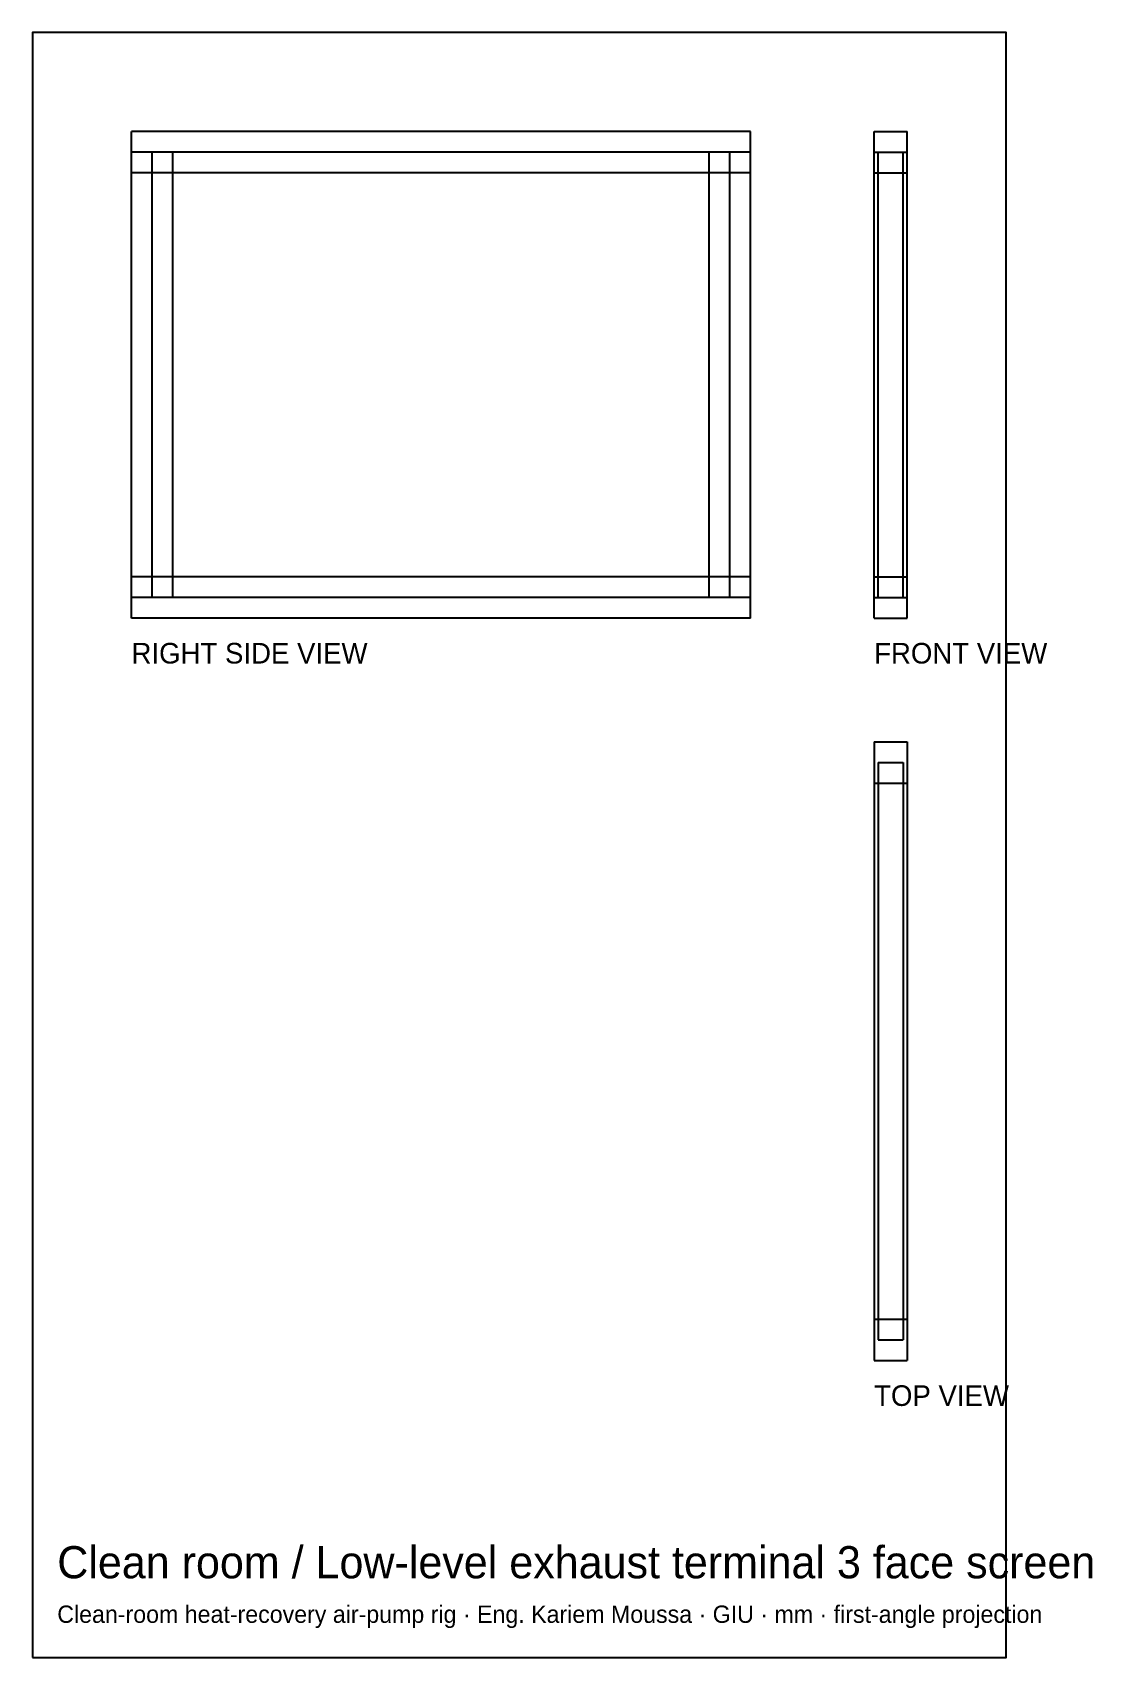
# Model space of a CAD drawing. Header units: millimetres. Extents: x 389 to 517, y -114 to 83.
import ezdxf

# ---------------------------------------------------------------- set-up
doc = ezdxf.new("R2010")
doc.units = ezdxf.units.MM
for name, color, linetype in [('BORDER', 7, 'Continuous'), ('HIDDEN', 8, 'Continuous'), ('TEXT', 5, 'Continuous'), ('VISIBLE', 7, 'Continuous')]:
    doc.layers.add(name, color=color, linetype=linetype)

msp = doc.modelspace()

# ---------------------------------------------------------------- linework, layer by layer
at = {"layer": 'BORDER'}
msp.add_lwpolyline([(389, -114), (507, -114), (507, 83), (389, 83)], close=True, dxfattribs=at)
at = {"layer": 'HIDDEN'}
for points in [[(476, 71), (401, 71)], [(401, 66), (401, 71)], [(476, 66), (476, 71)], [(491, 71), (495, 71)], [(491, 66), (491, 71)], [(495, 66), (495, 71)], [(406, 68.5), (401, 68.5)], [(401, 14.5), (401, 68.5)], [(473.5, 68.5), (403.5, 68.5)], [(403.5, 14.5), (403.5, 68.5)], [(473.5, 68.5), (403.5, 68.5)], [(403.5, 14.5), (403.5, 68.5)], [(406, 14.5), (406, 68.5)], [(476, 68.5), (471, 68.5)], [(471, 14.5), (471, 68.5)], [(473.5, 14.5), (473.5, 68.5)], [(473.5, 14.5), (473.5, 68.5)], [(476, 14.5), (476, 68.5)], [(491, 68.5), (495, 68.5)], [(491, 68.5), (495, 68.5)], [(491, 14.5), (491, 68.5)], [(491, 14.5), (491, 68.5)], [(491, 68.5), (495, 68.5)], [(491, 14.5), (491, 68.5)], [(491.5, 68.5), (494.5, 68.5)], [(491.5, 68.5), (494.5, 68.5)], [(491.5, 14.5), (491.5, 68.5)], [(491.5, 14.5), (491.5, 68.5)], [(494.5, 14.5), (494.5, 68.5)], [(494.5, 14.5), (494.5, 68.5)], [(495, 14.5), (495, 68.5)], [(495, 14.5), (495, 68.5)], [(495, 14.5), (495, 68.5)], [(476, 66), (401, 66)], [(491, 66), (495, 66)], [(476, 17), (401, 17)], [(401, 12), (401, 17)], [(476, 12), (476, 17)], [(491, 17), (495, 17)], [(491, 12), (491, 17)], [(495, 12), (495, 17)], [(406, 14.5), (401, 14.5)], [(473.5, 14.5), (403.5, 14.5)], [(473.5, 14.5), (403.5, 14.5)], [(476, 14.5), (471, 14.5)], [(491, 14.5), (495, 14.5)], [(491, 14.5), (495, 14.5)], [(491, 14.5), (495, 14.5)], [(491.5, 14.5), (494.5, 14.5)], [(491.5, 14.5), (494.5, 14.5)], [(476, 12), (401, 12)], [(491, 12), (495, 12)], [(491, -3), (495, -3)], [(491, -3), (495, -3)], [(491, -3), (491, -78)], [(491, -3), (491, -78)], [(491, -3), (495, -3)], [(491, -3), (491, -78)], [(491, -3), (495, -3)], [(491, -3), (495, -3)], [(491, -3), (491, -8)], [(491, -3), (491, -8)], [(495, -3), (495, -78)], [(495, -3), (495, -78)], [(495, -3), (495, -78)], [(495, -3), (495, -8)], [(495, -3), (495, -8)], [(491.5, -5.5), (494.5, -5.5)], [(491.5, -5.5), (494.5, -5.5)], [(491.5, -5.5), (491.5, -75.5)], [(491.5, -5.5), (491.5, -75.5)], [(494.5, -5.5), (494.5, -75.5)], [(494.5, -5.5), (494.5, -75.5)], [(491, -8), (495, -8)], [(491, -8), (495, -8)], [(491, -73), (495, -73)], [(491, -73), (495, -73)], [(491, -73), (491, -78)], [(491, -73), (491, -78)], [(495, -73), (495, -78)], [(495, -73), (495, -78)], [(491.5, -75.5), (494.5, -75.5)], [(491.5, -75.5), (494.5, -75.5)], [(491, -78), (495, -78)], [(491, -78), (495, -78)], [(491, -78), (495, -78)], [(491, -78), (495, -78)], [(491, -78), (495, -78)]]:
    msp.add_lwpolyline(points, dxfattribs=at)
at = {"layer": 'VISIBLE'}
for points in [[(476, 71), (401, 71)], [(401, 66), (401, 71)], [(476, 66), (476, 71)], [(491, 71), (495, 71)], [(491, 66), (491, 71)], [(495, 66), (495, 71)], [(406, 68.5), (401, 68.5)], [(401, 14.5), (401, 68.5)], [(406, 14.5), (406, 68.5)], [(476, 68.5), (471, 68.5)], [(471, 14.5), (471, 68.5)], [(476, 14.5), (476, 68.5)], [(491, 68.5), (495, 68.5)], [(491, 14.5), (491, 68.5)], [(495, 14.5), (495, 68.5)], [(476, 66), (401, 66)], [(491, 66), (495, 66)], [(476, 17), (401, 17)], [(401, 12), (401, 17)], [(476, 12), (476, 17)], [(491, 17), (495, 17)], [(491, 12), (491, 17)], [(495, 12), (495, 17)], [(406, 14.5), (401, 14.5)], [(476, 14.5), (471, 14.5)], [(491, 14.5), (495, 14.5)], [(476, 12), (401, 12)], [(491, 12), (495, 12)], [(491, -3), (495, -3)], [(491, -3), (491, -78)], [(495, -3), (495, -78)], [(491, -78), (495, -78)]]:
    msp.add_lwpolyline(points, dxfattribs=at)

# ---------------------------------------------------------------- texts
at = {"layer": 'TEXT'}
for s, height, p in [('RIGHT SIDE VIEW', 2.5, (401, 6.5)), ('FRONT VIEW', 2.5, (491, 6.5)), ('TOP VIEW', 2.5, (491, -83.5)), ('Clean room / Low-level exhaust terminal 3 face screen', 3.9, (392, -104.4)), ('Clean-room heat-recovery air-pump rig · Eng. Kariem Moussa · GIU · mm · first-angle projection', 2.1, (392, -109.8))]:
    msp.add_text(s, height=height, dxfattribs=at).set_placement(p)

doc.saveas('drawing.dxf')
